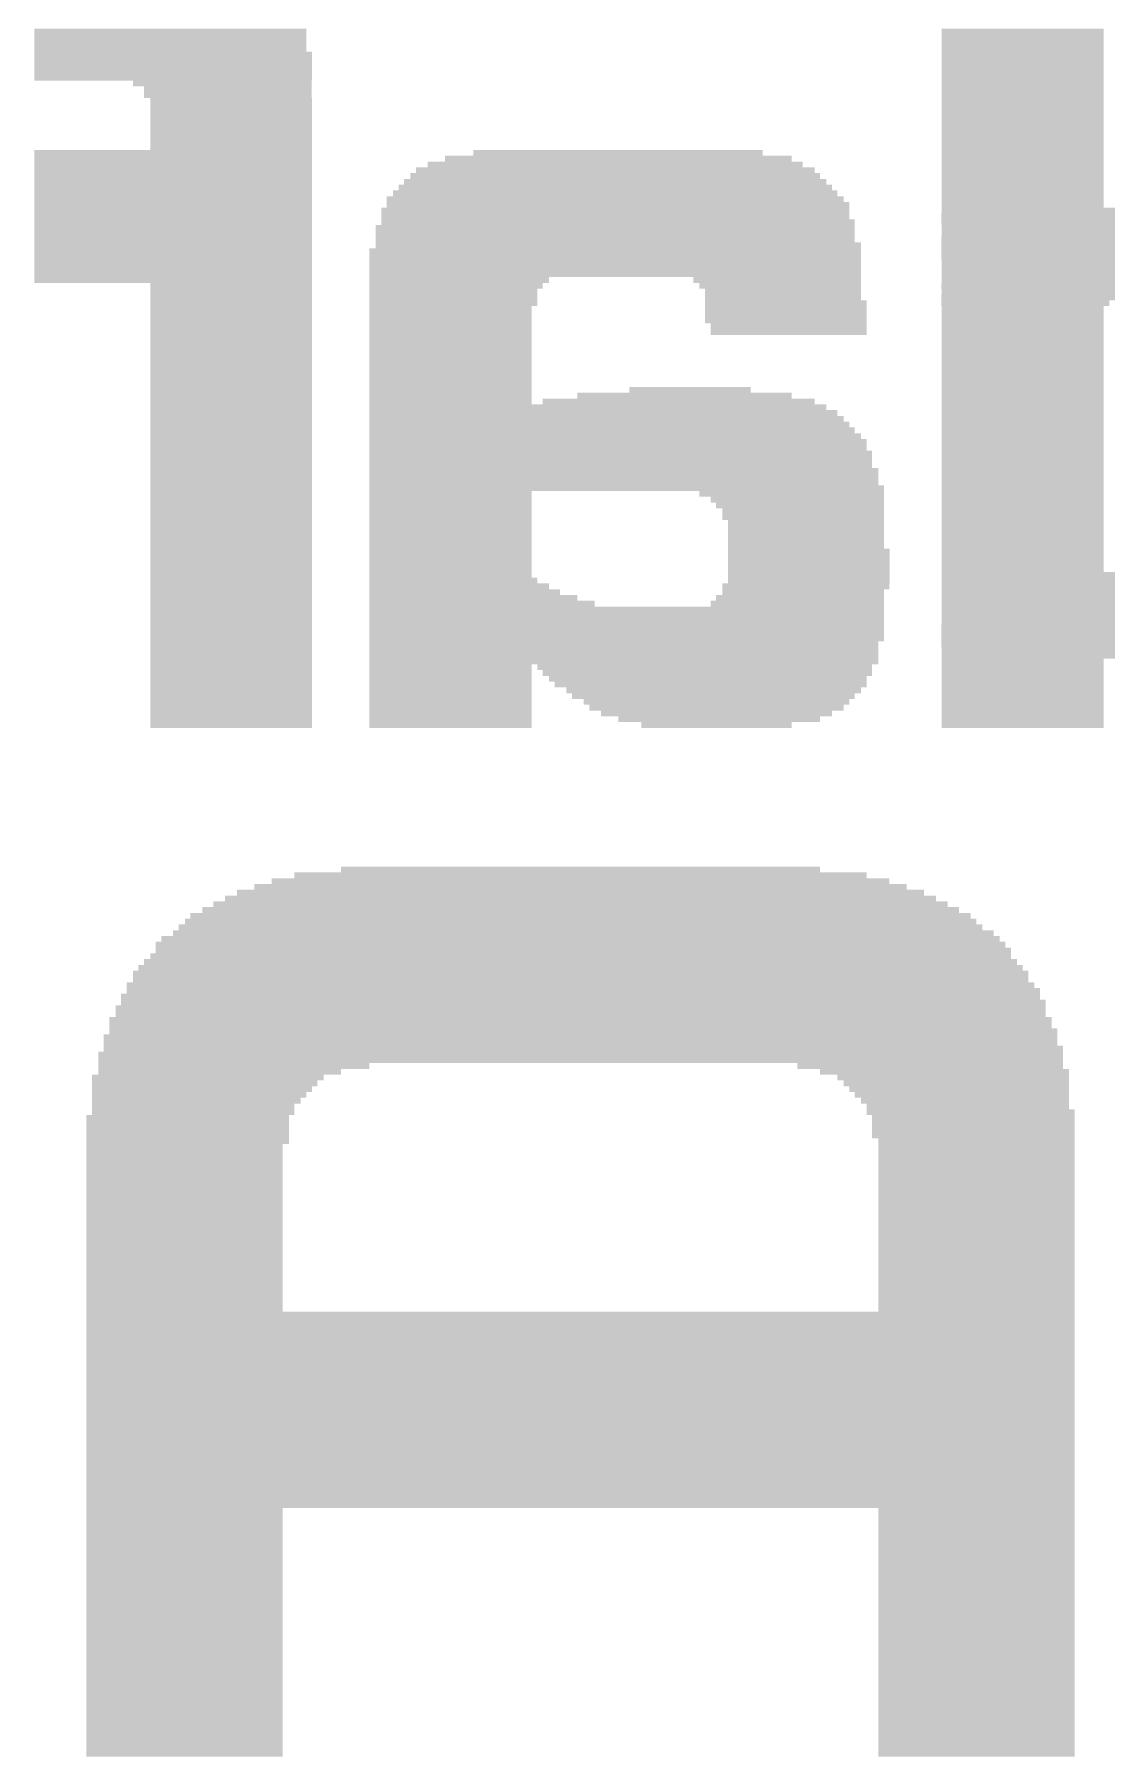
# Model space of a CAD drawing. Extents: x -51 to 50, y -27 to 29.
# Drawn here: x 33.54 to 37.47, y 16.01 to 22.32 of the extents above; entities that cross this region are included whole.
import ezdxf

# ---------------------------------------------------------------- set-up
doc = ezdxf.new("R2010")
doc.units = 0
doc.layers.add('201', color=6, linetype='CONTINUOUS')

# ---------------------------------------------------------------- blocks, each defined once
blk = doc.blocks.new('RECT')
blk.add_solid([(-0.5, -0.5), (0.5, -0.5), (-0.5, 0.5), (0.5, 0.5)])

msp = doc.modelspace()

# ---------------------------------------------------------------- block references
at = {"layer": '201', "rotation": 180}
for p, xscale, yscale in [((34.036, 22.3308), 0.9957, 0.0211), ((37.1577, 22.3308), 0.5944, 0.0211), ((34.036, 22.3097), 0.9957, 0.0211), ((34.036, 22.2885), 0.9957, 0.0213), ((34.036, 22.2673), 0.9957, 0.0211), ((37.1577, 22.3097), 0.5944, 0.0211), ((37.1577, 22.2885), 0.5944, 0.0213), ((37.1577, 22.2673), 0.5944, 0.0211), ((34.0462, 22.2462), 1.016, 0.0211), ((34.0462, 22.225), 1.016, 0.0213), ((34.0462, 22.2038), 1.016, 0.0211), ((37.1577, 22.2462), 0.5944, 0.0211), ((37.1577, 22.225), 0.5944, 0.0213), ((37.1577, 22.2038), 0.5944, 0.0211), ((34.0462, 22.1827), 1.016, 0.0211), ((34.0462, 22.1615), 1.016, 0.0213), ((34.2265, 22.1403), 0.6553, 0.0211), ((37.1577, 22.1827), 0.5944, 0.0211), ((37.1577, 22.1615), 0.5944, 0.0213), ((37.1577, 22.1403), 0.5944, 0.0211), ((34.2468, 22.1192), 0.6147, 0.0211), ((34.2468, 22.098), 0.6147, 0.0213), ((34.2583, 22.0768), 0.5918, 0.0211), ((37.1577, 22.1192), 0.5944, 0.0211), ((37.1577, 22.098), 0.5944, 0.0213), ((37.1577, 22.0768), 0.5944, 0.0211), ((34.2583, 22.0557), 0.5918, 0.0211), ((34.2583, 22.0345), 0.5918, 0.0213), ((34.2583, 22.0133), 0.5918, 0.0211), ((37.1577, 22.0557), 0.5944, 0.0211), ((37.1577, 22.0345), 0.5944, 0.0213), ((37.1577, 22.0133), 0.5944, 0.0211), ((34.2583, 21.9922), 0.5918, 0.0211), ((34.2583, 21.971), 0.5918, 0.0213), ((34.2583, 21.9498), 0.5918, 0.0211), ((37.1577, 21.9922), 0.5944, 0.0211), ((37.1577, 21.971), 0.5944, 0.0213), ((37.1577, 21.9498), 0.5944, 0.0211), ((34.0462, 21.8863), 1.016, 0.0211), ((34.2583, 21.9287), 0.5918, 0.0211), ((34.2583, 21.9075), 0.5918, 0.0213), ((35.6756, 21.8863), 1.0592, 0.0211), ((37.1577, 21.9287), 0.5944, 0.0211), ((37.1577, 21.9075), 0.5944, 0.0213), ((37.1577, 21.8863), 0.5944, 0.0211), ((34.0462, 21.8652), 1.016, 0.0211), ((34.0462, 21.844), 1.016, 0.0213), ((34.0462, 21.8228), 1.016, 0.0211), ((35.6654, 21.8228), 1.4605, 0.0211), ((35.6654, 21.844), 1.3741, 0.0213), ((35.6768, 21.8652), 1.27, 0.0211), ((37.1577, 21.8652), 0.5944, 0.0211), ((37.1577, 21.844), 0.5944, 0.0213), ((37.1577, 21.8228), 0.5944, 0.0211), ((34.0462, 21.8017), 1.016, 0.0211), ((34.0462, 21.7805), 1.016, 0.0213), ((34.0462, 21.7593), 1.016, 0.0211), ((35.6654, 21.7593), 1.5875, 0.0211), ((35.6654, 21.7805), 1.5469, 0.0213), ((35.6654, 21.8017), 1.5011, 0.0211), ((37.1577, 21.8017), 0.5944, 0.0211), ((37.1577, 21.7805), 0.5944, 0.0213), ((37.1577, 21.7593), 0.5944, 0.0211), ((34.0462, 21.7382), 1.016, 0.0211), ((34.0462, 21.717), 1.016, 0.0213), ((34.0462, 21.6958), 1.016, 0.0211), ((35.6654, 21.717), 1.6739, 0.0213), ((35.6756, 21.6958), 1.6942, 0.0211), ((35.6654, 21.7382), 1.6281, 0.0211), ((37.1577, 21.7382), 0.5944, 0.0211), ((37.1577, 21.717), 0.5944, 0.0213), ((37.1577, 21.6958), 0.5944, 0.0211), ((34.0462, 21.6747), 1.016, 0.0211), ((34.0462, 21.6535), 1.016, 0.0213), ((34.0462, 21.6323), 1.016, 0.0211), ((35.6654, 21.6747), 1.7145, 0.0211), ((35.6654, 21.6535), 1.7145, 0.0213), ((35.6756, 21.6323), 1.7348, 0.0211), ((37.7711, 21.6747), 1.8212, 0.0211), ((37.7812, 21.6535), 1.8415, 0.0213), ((37.7812, 21.6323), 1.8415, 0.0211), ((34.0462, 21.6112), 1.016, 0.0211), ((34.0462, 21.59), 1.016, 0.0213), ((34.0462, 21.5688), 1.016, 0.0211), ((35.6654, 21.6112), 1.7551, 0.0211), ((35.6654, 21.59), 1.7551, 0.0213), ((35.6654, 21.5688), 1.7551, 0.0211), ((37.7927, 21.6112), 1.8644, 0.0211), ((37.7927, 21.59), 1.8644, 0.0213), ((37.8028, 21.5688), 1.8847, 0.0211), ((34.0462, 21.5477), 1.016, 0.0211), ((34.0462, 21.5265), 1.016, 0.0213), ((34.0462, 21.5053), 1.016, 0.0211), ((35.6654, 21.5265), 1.8009, 0.0213), ((35.6654, 21.5053), 1.8009, 0.0211), ((35.6768, 21.5477), 1.778, 0.0211), ((37.8028, 21.5477), 1.8847, 0.0211), ((37.8028, 21.5265), 1.8847, 0.0213), ((37.8028, 21.5053), 1.8847, 0.0211), ((34.0462, 21.4842), 1.016, 0.0211), ((34.0462, 21.463), 1.016, 0.0213), ((34.0462, 21.4418), 1.016, 0.0211), ((35.6654, 21.4842), 1.8009, 0.0211), ((35.6654, 21.463), 1.8009, 0.0213), ((35.6654, 21.4418), 1.8009, 0.0211), ((37.813, 21.4842), 1.905, 0.0211), ((37.813, 21.463), 1.905, 0.0213), ((37.813, 21.4418), 1.905, 0.0211), ((34.0462, 21.4207), 1.016, 0.0211), ((34.2583, 21.3995), 0.5918, 0.0213), ((34.2583, 21.3783), 0.5918, 0.0211), ((35.0939, 21.4207), 0.6579, 0.0211), ((35.0723, 21.3783), 0.6147, 0.0211), ((35.0825, 21.3995), 0.635, 0.0213), ((36.2585, 21.4207), 0.6147, 0.0211), ((36.2699, 21.3995), 0.5918, 0.0213), ((36.2801, 21.3783), 0.5715, 0.0211), ((37.813, 21.4207), 1.905, 0.0211), ((37.2529, 21.3995), 0.7849, 0.0213), ((37.2212, 21.3783), 0.7214, 0.0211), ((34.2583, 21.3572), 0.5918, 0.0211), ((34.2583, 21.336), 0.5918, 0.0213), ((34.2583, 21.3148), 0.5918, 0.0211), ((35.0723, 21.3572), 0.6147, 0.0211), ((35.0723, 21.336), 0.6147, 0.0213), ((35.0622, 21.3148), 0.5944, 0.0211), ((36.2801, 21.3572), 0.5715, 0.0211), ((36.2903, 21.336), 0.5918, 0.0213), ((36.2903, 21.3148), 0.5918, 0.0211), ((37.1894, 21.3572), 0.6579, 0.0211), ((37.1678, 21.336), 0.6147, 0.0213), ((37.1577, 21.3148), 0.5944, 0.0211), ((34.2583, 21.2937), 0.5918, 0.0211), ((34.2583, 21.2725), 0.5918, 0.0213), ((34.2583, 21.2513), 0.5918, 0.0211), ((35.0622, 21.2937), 0.5944, 0.0211), ((35.0622, 21.2725), 0.5944, 0.0213), ((35.0622, 21.2513), 0.5944, 0.0211), ((36.2903, 21.2937), 0.5918, 0.0211), ((36.2903, 21.2725), 0.5918, 0.0213), ((36.3004, 21.2513), 0.5715, 0.0211), ((37.1577, 21.2937), 0.5944, 0.0211), ((37.1577, 21.2725), 0.5944, 0.0213), ((37.1577, 21.2513), 0.5944, 0.0211), ((34.2583, 21.2302), 0.5918, 0.0211), ((34.2583, 21.209), 0.5918, 0.0213), ((34.2583, 21.1878), 0.5918, 0.0211), ((35.0622, 21.2302), 0.5944, 0.0211), ((35.0622, 21.209), 0.5944, 0.0213), ((35.0622, 21.1878), 0.5944, 0.0211), ((36.3004, 21.2302), 0.5715, 0.0211), ((37.1577, 21.2302), 0.5944, 0.0211), ((37.1577, 21.209), 0.5944, 0.0213), ((37.1577, 21.1878), 0.5944, 0.0211), ((34.2583, 21.1667), 0.5918, 0.0211), ((34.2583, 21.1455), 0.5918, 0.0213), ((34.2583, 21.1243), 0.5918, 0.0211), ((35.0622, 21.1667), 0.5944, 0.0211), ((35.0622, 21.1455), 0.5944, 0.0213), ((35.0622, 21.1243), 0.5944, 0.0211), ((37.1577, 21.1667), 0.5944, 0.0211), ((37.1577, 21.1455), 0.5944, 0.0213), ((37.1577, 21.1243), 0.5944, 0.0211), ((34.2583, 21.1032), 0.5918, 0.0211), ((34.2583, 21.082), 0.5918, 0.0213), ((34.2583, 21.0608), 0.5918, 0.0211), ((35.0622, 21.1032), 0.5944, 0.0211), ((35.0622, 21.082), 0.5944, 0.0213), ((35.0622, 21.0608), 0.5944, 0.0211), ((37.1577, 21.1032), 0.5944, 0.0211), ((37.1577, 21.082), 0.5944, 0.0213), ((37.1577, 21.0608), 0.5944, 0.0211), ((34.2583, 21.0397), 0.5918, 0.0211), ((34.2583, 21.0185), 0.5918, 0.0213), ((34.2583, 20.9973), 0.5918, 0.0211), ((35.0622, 21.0397), 0.5944, 0.0211), ((35.0622, 21.0185), 0.5944, 0.0213), ((35.0622, 20.9973), 0.5944, 0.0211), ((35.9194, 20.9973), 0.7849, 0.0211), ((35.9397, 21.0185), 0.4445, 0.0213), ((37.1577, 21.0397), 0.5944, 0.0211), ((37.1577, 21.0185), 0.5944, 0.0213), ((37.1577, 20.9973), 0.5944, 0.0211), ((34.2583, 20.9762), 0.5918, 0.0211), ((34.2583, 20.955), 0.5918, 0.0213), ((34.2583, 20.9338), 0.5918, 0.0211), ((35.6019, 20.955), 1.6739, 0.0213), ((35.6222, 20.9338), 1.7145, 0.0211), ((35.0622, 20.9762), 0.5944, 0.0211), ((35.8978, 20.9762), 0.9957, 0.0211), ((37.1577, 20.9762), 0.5944, 0.0211), ((37.1577, 20.955), 0.5944, 0.0213), ((37.1577, 20.9338), 0.5944, 0.0211), ((34.2583, 20.9127), 0.5918, 0.0211), ((34.2583, 20.8915), 0.5918, 0.0213), ((34.2583, 20.8703), 0.5918, 0.0211), ((35.6438, 20.8915), 1.7577, 0.0213), ((35.6337, 20.9127), 1.7374, 0.0211), ((35.654, 20.8703), 1.778, 0.0211), ((37.1577, 20.9127), 0.5944, 0.0211), ((37.1577, 20.8915), 0.5944, 0.0213), ((37.1577, 20.8703), 0.5944, 0.0211), ((34.2583, 20.8492), 0.5918, 0.0211), ((34.2583, 20.828), 0.5918, 0.0213), ((34.2583, 20.8068), 0.5918, 0.0211), ((35.6654, 20.8492), 1.8009, 0.0211), ((35.6756, 20.828), 1.8212, 0.0213), ((35.6756, 20.8068), 1.8212, 0.0211), ((37.1577, 20.8492), 0.5944, 0.0211), ((37.1577, 20.828), 0.5944, 0.0213), ((37.1577, 20.8068), 0.5944, 0.0211), ((34.2583, 20.7857), 0.5918, 0.0211), ((34.2583, 20.7645), 0.5918, 0.0213), ((34.2583, 20.7433), 0.5918, 0.0211), ((35.6857, 20.7857), 1.8415, 0.0211), ((35.6857, 20.7645), 1.8415, 0.0213), ((35.6857, 20.7433), 1.8415, 0.0211), ((37.1577, 20.7857), 0.5944, 0.0211), ((37.1577, 20.7645), 0.5944, 0.0213), ((37.1577, 20.7433), 0.5944, 0.0211), ((34.2583, 20.7222), 0.5918, 0.0211), ((34.2583, 20.701), 0.5918, 0.0213), ((34.2583, 20.6798), 0.5918, 0.0211), ((35.6972, 20.7222), 1.8644, 0.0211), ((35.6972, 20.701), 1.8644, 0.0213), ((35.6972, 20.6798), 1.8644, 0.0211), ((37.1577, 20.7222), 0.5944, 0.0211), ((37.1577, 20.701), 0.5944, 0.0213), ((37.1577, 20.6798), 0.5944, 0.0211), ((34.2583, 20.6587), 0.5918, 0.0211), ((34.2583, 20.6375), 0.5918, 0.0213), ((34.2583, 20.6163), 0.5918, 0.0211), ((35.7073, 20.6587), 1.8847, 0.0211), ((35.0622, 20.6375), 0.5944, 0.0213), ((35.0622, 20.6163), 0.5944, 0.0211), ((36.3118, 20.6375), 0.6756, 0.0213), ((36.3322, 20.6163), 0.635, 0.0211), ((37.1577, 20.6587), 0.5944, 0.0211), ((37.1577, 20.6375), 0.5944, 0.0213), ((37.1577, 20.6163), 0.5944, 0.0211), ((34.2583, 20.5952), 0.5918, 0.0211), ((34.2583, 20.574), 0.5918, 0.0213), ((34.2583, 20.5528), 0.5918, 0.0211), ((35.0622, 20.5952), 0.5944, 0.0211), ((35.0622, 20.574), 0.5944, 0.0213), ((35.0622, 20.5528), 0.5944, 0.0211), ((36.3423, 20.5952), 0.6147, 0.0211), ((36.3538, 20.574), 0.5918, 0.0213), ((36.3538, 20.5528), 0.5918, 0.0211), ((37.1577, 20.5952), 0.5944, 0.0211), ((37.1577, 20.574), 0.5944, 0.0213), ((37.1577, 20.5528), 0.5944, 0.0211), ((34.2583, 20.5317), 0.5918, 0.0211), ((34.2583, 20.5105), 0.5918, 0.0213), ((34.2583, 20.4893), 0.5918, 0.0211), ((35.0622, 20.5317), 0.5944, 0.0211), ((35.0622, 20.5105), 0.5944, 0.0213), ((35.0622, 20.4893), 0.5944, 0.0211), ((36.3639, 20.5317), 0.5715, 0.0211), ((36.3639, 20.5105), 0.5715, 0.0213), ((36.3639, 20.4893), 0.5715, 0.0211), ((37.1577, 20.5317), 0.5944, 0.0211), ((37.1577, 20.5105), 0.5944, 0.0213), ((37.1577, 20.4893), 0.5944, 0.0211), ((34.2583, 20.4682), 0.5918, 0.0211), ((34.2583, 20.447), 0.5918, 0.0213), ((35.0622, 20.4682), 0.5944, 0.0211), ((35.0622, 20.447), 0.5944, 0.0213), ((36.3639, 20.4682), 0.5715, 0.0211), ((36.3639, 20.447), 0.5715, 0.0213), ((37.1577, 20.4682), 0.5944, 0.0211), ((37.1577, 20.447), 0.5944, 0.0213), ((34.2583, 20.4258), 0.5918, 0.0211), ((34.2583, 20.4047), 0.5918, 0.0211), ((34.2583, 20.3835), 0.5918, 0.0213), ((35.0622, 20.4258), 0.5944, 0.0211), ((35.0622, 20.4047), 0.5944, 0.0211), ((35.0622, 20.3835), 0.5944, 0.0213), ((36.3741, 20.4258), 0.5918, 0.0211), ((36.3741, 20.4047), 0.5918, 0.0211), ((36.3741, 20.3835), 0.5918, 0.0213), ((37.1577, 20.4258), 0.5944, 0.0211), ((37.1577, 20.4047), 0.5944, 0.0211), ((37.1577, 20.3835), 0.5944, 0.0213), ((34.2583, 20.3623), 0.5918, 0.0211), ((34.2583, 20.3412), 0.5918, 0.0211), ((34.2583, 20.32), 0.5918, 0.0213), ((35.0723, 20.32), 0.6147, 0.0213), ((35.0622, 20.3623), 0.5944, 0.0211), ((35.0622, 20.3412), 0.5944, 0.0211), ((36.3741, 20.3623), 0.5918, 0.0211), ((36.3741, 20.3412), 0.5918, 0.0211), ((36.3741, 20.32), 0.5918, 0.0213), ((37.1577, 20.3623), 0.5944, 0.0211), ((37.178, 20.3412), 0.635, 0.0211), ((37.211, 20.32), 0.701, 0.0213), ((34.2583, 20.2988), 0.5918, 0.0211), ((34.2583, 20.2777), 0.5918, 0.0211), ((34.2583, 20.2565), 0.5918, 0.0213), ((35.0939, 20.2988), 0.6579, 0.0211), ((35.1142, 20.2777), 0.6985, 0.0211), ((35.146, 20.2565), 0.762, 0.0213), ((36.3423, 20.2565), 0.6147, 0.0213), ((36.3639, 20.2988), 0.6121, 0.0211), ((36.3538, 20.2777), 0.5918, 0.0211), ((37.2415, 20.2988), 0.762, 0.0211), ((37.2847, 20.2777), 0.8484, 0.0211), ((37.813, 20.2565), 1.905, 0.0213), ((34.2583, 20.2353), 0.5918, 0.0211), ((34.2583, 20.2142), 0.5918, 0.0211), ((34.2583, 20.193), 0.5918, 0.0213), ((35.1777, 20.2353), 0.8255, 0.0211), ((35.7073, 20.2142), 1.8847, 0.0211), ((35.7073, 20.193), 1.8847, 0.0213), ((36.3322, 20.2353), 0.635, 0.0211), ((37.813, 20.2353), 1.905, 0.0211), ((37.813, 20.2142), 1.905, 0.0211), ((37.813, 20.193), 1.905, 0.0213), ((34.2583, 20.1718), 0.5918, 0.0211), ((34.2583, 20.1507), 0.5918, 0.0211), ((34.2583, 20.1295), 0.5918, 0.0213), ((35.7073, 20.1718), 1.8847, 0.0211), ((35.7073, 20.1507), 1.8847, 0.0211), ((35.7073, 20.1295), 1.8847, 0.0213), ((37.813, 20.1718), 1.905, 0.0211), ((37.8028, 20.1507), 1.8847, 0.0211), ((37.8028, 20.1295), 1.8847, 0.0213), ((34.2583, 20.1083), 0.5918, 0.0211), ((34.2583, 20.0872), 0.5918, 0.0211), ((34.2583, 20.066), 0.5918, 0.0213), ((35.7073, 20.1083), 1.8847, 0.0211), ((35.6972, 20.0872), 1.8644, 0.0211), ((35.6972, 20.066), 1.8644, 0.0213), ((37.8028, 20.1083), 1.8847, 0.0211), ((37.8028, 20.0872), 1.8847, 0.0211), ((37.7927, 20.066), 1.8644, 0.0213), ((34.2583, 20.0448), 0.5918, 0.0211), ((34.2583, 20.0237), 0.5918, 0.0211), ((34.2583, 20.0025), 0.5918, 0.0213), ((35.6972, 20.0448), 1.8644, 0.0211), ((35.6972, 20.0237), 1.8644, 0.0211), ((35.0622, 20.0025), 0.5944, 0.0213), ((35.9931, 20.0025), 1.2268, 0.0213), ((37.7927, 20.0448), 1.8644, 0.0211), ((37.1577, 20.0237), 0.5944, 0.0211), ((37.1577, 20.0025), 0.5944, 0.0213), ((34.2583, 19.9813), 0.5918, 0.0211), ((34.2583, 19.9602), 0.5918, 0.0211), ((34.2583, 19.939), 0.5918, 0.0213), ((35.0622, 19.9813), 0.5944, 0.0211), ((35.0622, 19.9602), 0.5944, 0.0211), ((35.0622, 19.939), 0.5944, 0.0213), ((36.0032, 19.9813), 1.2065, 0.0211), ((36.0045, 19.9602), 1.1633, 0.0211), ((36.0147, 19.939), 1.143, 0.0213), ((37.1577, 19.9813), 0.5944, 0.0211), ((37.1577, 19.9602), 0.5944, 0.0211), ((37.1577, 19.939), 0.5944, 0.0213), ((34.2583, 19.9178), 0.5918, 0.0211), ((34.2583, 19.8967), 0.5918, 0.0211), ((34.2583, 19.8755), 0.5918, 0.0213), ((35.0622, 19.9178), 0.5944, 0.0211), ((35.0622, 19.8967), 0.5944, 0.0211), ((35.0622, 19.8755), 0.5944, 0.0213), ((36.0261, 19.9178), 1.0795, 0.0211), ((36.0248, 19.8967), 1.0363, 0.0211), ((36.0363, 19.8755), 0.9728, 0.0213), ((37.1577, 19.9178), 0.5944, 0.0211), ((37.1577, 19.8967), 0.5944, 0.0211), ((37.1577, 19.8755), 0.5944, 0.0213), ((34.2583, 19.8543), 0.5918, 0.0211), ((34.2583, 19.8332), 0.5918, 0.0211), ((34.2583, 19.812), 0.5918, 0.0213), ((35.0622, 19.8543), 0.5944, 0.0211), ((35.0622, 19.8332), 0.5944, 0.0211), ((35.0622, 19.812), 0.5944, 0.0213), ((36.0363, 19.8543), 0.9322, 0.0211), ((36.0363, 19.8332), 0.8458, 0.0211), ((36.0464, 19.812), 0.7391, 0.0213), ((37.1577, 19.8543), 0.5944, 0.0211), ((37.1577, 19.8332), 0.5944, 0.0211), ((37.1577, 19.812), 0.5944, 0.0213), ((34.2583, 19.7908), 0.5918, 0.0211), ((35.0622, 19.7908), 0.5944, 0.0211), ((36.0363, 19.7908), 0.5512, 0.0211), ((37.1577, 19.7908), 0.5944, 0.0211), ((35.5384, 19.2405), 2.0955, 0.0213), ((35.5384, 19.2617), 1.7551, 0.0211), ((35.5384, 19.177), 2.5171, 0.0213), ((35.5384, 19.1982), 2.3901, 0.0211), ((35.5384, 19.2193), 2.2631, 0.0211), ((35.5384, 19.1135), 2.7711, 0.0213), ((35.5384, 19.1347), 2.6899, 0.0211), ((35.5384, 19.1558), 2.6035, 0.0211), ((35.5384, 19.05), 2.9439, 0.0213), ((35.5384, 19.0712), 2.8981, 0.0211), ((35.5384, 19.0923), 2.8575, 0.0211), ((35.5384, 18.9865), 3.1115, 0.0213), ((35.5384, 19.0077), 3.0709, 0.0211), ((35.5486, 19.0288), 3.0048, 0.0211), ((35.5384, 18.923), 3.1979, 0.0213), ((35.5384, 18.9442), 3.1521, 0.0211), ((35.5486, 18.9653), 3.1318, 0.0211), ((35.5384, 18.8807), 3.2791, 0.0211), ((35.5384, 18.8595), 3.2791, 0.0213), ((35.5384, 18.9018), 3.2385, 0.0211), ((35.5384, 18.796), 3.3655, 0.0213), ((35.5384, 18.8383), 3.3249, 0.0211), ((35.5486, 18.8172), 3.3452, 0.0211), ((35.5384, 18.7537), 3.4061, 0.0211), ((35.5384, 18.7325), 3.4061, 0.0213), ((35.5486, 18.7748), 3.3858, 0.0211), ((35.5384, 18.7113), 3.4519, 0.0211), ((35.5384, 18.6902), 3.4519, 0.0211), ((35.5486, 18.669), 3.4722, 0.0213), ((35.5384, 18.6478), 3.4925, 0.0211), ((35.5384, 18.6267), 3.4925, 0.0211), ((35.5486, 18.6055), 3.5128, 0.0213), ((35.5384, 18.5843), 3.5331, 0.0211), ((35.5384, 18.5632), 3.5331, 0.0211), ((34.2684, 18.542), 0.9931, 0.0213), ((36.8186, 18.542), 0.9728, 0.0213), ((34.1732, 18.4997), 0.8484, 0.0211), ((34.1617, 18.4785), 0.8255, 0.0213), ((34.2163, 18.5208), 0.889, 0.0211), ((36.8719, 18.5208), 0.9119, 0.0211), ((36.9037, 18.4997), 0.8484, 0.0211), ((36.9151, 18.4785), 0.8255, 0.0213), ((34.1516, 18.4573), 0.8052, 0.0211), ((34.1414, 18.4362), 0.7849, 0.0211), ((34.1313, 18.415), 0.7645, 0.0213), ((36.9252, 18.4573), 0.8052, 0.0211), ((36.9354, 18.4362), 0.7849, 0.0211), ((36.9468, 18.415), 0.762, 0.0213), ((34.0995, 18.3515), 0.7417, 0.0213), ((34.1198, 18.3938), 0.7417, 0.0211), ((34.1198, 18.3727), 0.7417, 0.0211), ((36.957, 18.3938), 0.7417, 0.0211), ((36.9672, 18.3727), 0.762, 0.0211), ((36.9773, 18.3515), 0.7417, 0.0213), ((34.0995, 18.3303), 0.7417, 0.0211), ((34.0995, 18.3092), 0.7417, 0.0211), ((34.0995, 18.288), 0.7417, 0.0213), ((36.9773, 18.3303), 0.7417, 0.0211), ((36.9773, 18.3092), 0.7417, 0.0211), ((36.9773, 18.288), 0.7417, 0.0213), ((34.0995, 18.2668), 0.7417, 0.0211), ((34.0881, 18.2457), 0.7188, 0.0211), ((34.0881, 18.2245), 0.7188, 0.0213), ((36.9888, 18.2668), 0.7188, 0.0211), ((36.9888, 18.2457), 0.7188, 0.0211), ((36.9888, 18.2245), 0.7188, 0.0213), ((34.0881, 18.2033), 0.7188, 0.0211), ((34.0881, 18.1822), 0.7188, 0.0211), ((34.0881, 18.161), 0.7188, 0.0213), ((36.9888, 18.2033), 0.7188, 0.0211), ((36.9888, 18.1822), 0.7188, 0.0211), ((36.9888, 18.161), 0.7188, 0.0213), ((34.0881, 18.1398), 0.7188, 0.0211), ((34.0881, 18.1187), 0.7188, 0.0211), ((34.0881, 18.0975), 0.7188, 0.0213), ((36.9888, 18.1398), 0.7188, 0.0211), ((36.9888, 18.1187), 0.7188, 0.0211), ((36.9888, 18.0975), 0.7188, 0.0213), ((34.0881, 18.0763), 0.7188, 0.0211), ((34.0881, 18.0552), 0.7188, 0.0211), ((34.0881, 18.034), 0.7188, 0.0213), ((36.9888, 18.0763), 0.7188, 0.0211), ((36.9888, 18.0552), 0.7188, 0.0211), ((36.9888, 18.034), 0.7188, 0.0213), ((34.0881, 18.0128), 0.7188, 0.0211), ((34.0881, 17.9917), 0.7188, 0.0211), ((34.0881, 17.9705), 0.7188, 0.0213), ((36.9888, 18.0128), 0.7188, 0.0211), ((36.9888, 17.9917), 0.7188, 0.0211), ((36.9888, 17.9705), 0.7188, 0.0213), ((34.0881, 17.9493), 0.7188, 0.0211), ((34.0881, 17.9282), 0.7188, 0.0211), ((34.0881, 17.907), 0.7188, 0.0213), ((36.9888, 17.9493), 0.7188, 0.0211), ((36.9888, 17.9282), 0.7188, 0.0211), ((36.9888, 17.907), 0.7188, 0.0213), ((34.0881, 17.8858), 0.7188, 0.0211), ((34.0881, 17.8647), 0.7188, 0.0211), ((34.0881, 17.8435), 0.7188, 0.0213), ((36.9888, 17.8858), 0.7188, 0.0211), ((36.9888, 17.8647), 0.7188, 0.0211), ((36.9888, 17.8435), 0.7188, 0.0213), ((34.0881, 17.8223), 0.7188, 0.0211), ((34.0881, 17.8012), 0.7188, 0.0211), ((34.0881, 17.78), 0.7188, 0.0213), ((36.9888, 17.8223), 0.7188, 0.0211), ((36.9888, 17.8012), 0.7188, 0.0211), ((36.9888, 17.78), 0.7188, 0.0213), ((34.0881, 17.7588), 0.7188, 0.0211), ((34.0881, 17.7377), 0.7188, 0.0211), ((34.0881, 17.7165), 0.7188, 0.0213), ((36.9888, 17.7588), 0.7188, 0.0211), ((36.9888, 17.7377), 0.7188, 0.0211), ((36.9888, 17.7165), 0.7188, 0.0213), ((34.0881, 17.6953), 0.7188, 0.0211), ((34.0881, 17.6742), 0.7188, 0.0211), ((34.0881, 17.653), 0.7188, 0.0213), ((36.9888, 17.6953), 0.7188, 0.0211), ((36.9888, 17.6742), 0.7188, 0.0211), ((36.9888, 17.653), 0.7188, 0.0213), ((35.5384, 17.6318), 3.6195, 0.0211), ((35.5384, 17.6107), 3.6195, 0.0211), ((35.5384, 17.5895), 3.6195, 0.0213), ((35.5384, 17.5683), 3.6195, 0.0211), ((35.5384, 17.5472), 3.6195, 0.0211), ((35.5384, 17.526), 3.6195, 0.0213), ((35.5384, 17.5048), 3.6195, 0.0211), ((35.5384, 17.4837), 3.6195, 0.0211), ((35.5384, 17.4625), 3.6195, 0.0213), ((35.5384, 17.4413), 3.6195, 0.0211), ((35.5384, 17.4202), 3.6195, 0.0211), ((35.5384, 17.399), 3.6195, 0.0213), ((35.5384, 17.3778), 3.6195, 0.0211), ((35.5384, 17.3567), 3.6195, 0.0211), ((35.5384, 17.3355), 3.6195, 0.0213), ((35.5384, 17.3143), 3.6195, 0.0211), ((35.5384, 17.2932), 3.6195, 0.0211), ((35.5384, 17.272), 3.6195, 0.0213), ((35.5384, 17.2508), 3.6195, 0.0211), ((35.5384, 17.2297), 3.6195, 0.0211), ((35.5384, 17.2085), 3.6195, 0.0213), ((35.5384, 17.1873), 3.6195, 0.0211), ((35.5384, 17.1662), 3.6195, 0.0211), ((35.5384, 17.145), 3.6195, 0.0213), ((35.5384, 17.1238), 3.6195, 0.0211), ((35.5384, 17.1027), 3.6195, 0.0211), ((35.5384, 17.0815), 3.6195, 0.0213), ((35.5384, 17.0603), 3.6195, 0.0211), ((35.5384, 17.0392), 3.6195, 0.0211), ((35.5384, 17.018), 3.6195, 0.0213), ((35.5384, 16.9968), 3.6195, 0.0211), ((35.5384, 16.9757), 3.6195, 0.0211), ((35.5384, 16.9545), 3.6195, 0.0213), ((35.5384, 16.9333), 3.6195, 0.0211), ((34.0881, 16.9122), 0.7188, 0.0211), ((36.9888, 16.9122), 0.7188, 0.0211), ((34.0881, 16.891), 0.7188, 0.0213), ((34.0881, 16.8698), 0.7188, 0.0211), ((34.0881, 16.8487), 0.7188, 0.0211), ((36.9888, 16.891), 0.7188, 0.0213), ((36.9888, 16.8698), 0.7188, 0.0211), ((36.9888, 16.8487), 0.7188, 0.0211), ((34.0881, 16.8275), 0.7188, 0.0213), ((34.0881, 16.8063), 0.7188, 0.0211), ((34.0881, 16.7852), 0.7188, 0.0211), ((36.9888, 16.8275), 0.7188, 0.0213), ((36.9888, 16.8063), 0.7188, 0.0211), ((36.9888, 16.7852), 0.7188, 0.0211), ((34.0881, 16.764), 0.7188, 0.0213), ((34.0881, 16.7428), 0.7188, 0.0211), ((34.0881, 16.7217), 0.7188, 0.0211), ((36.9888, 16.764), 0.7188, 0.0213), ((36.9888, 16.7428), 0.7188, 0.0211), ((36.9888, 16.7217), 0.7188, 0.0211), ((34.0881, 16.7005), 0.7188, 0.0213), ((34.0881, 16.6793), 0.7188, 0.0211), ((34.0881, 16.6582), 0.7188, 0.0211), ((36.9888, 16.7005), 0.7188, 0.0213), ((36.9888, 16.6793), 0.7188, 0.0211), ((36.9888, 16.6582), 0.7188, 0.0211), ((34.0881, 16.637), 0.7188, 0.0213), ((34.0881, 16.6158), 0.7188, 0.0211), ((34.0881, 16.5947), 0.7188, 0.0211), ((36.9888, 16.637), 0.7188, 0.0213), ((36.9888, 16.6158), 0.7188, 0.0211), ((36.9888, 16.5947), 0.7188, 0.0211), ((34.0881, 16.5735), 0.7188, 0.0213), ((34.0881, 16.5523), 0.7188, 0.0211), ((34.0881, 16.5312), 0.7188, 0.0211), ((36.9888, 16.5735), 0.7188, 0.0213), ((36.9888, 16.5523), 0.7188, 0.0211), ((36.9888, 16.5312), 0.7188, 0.0211), ((34.0881, 16.51), 0.7188, 0.0213), ((34.0881, 16.4888), 0.7188, 0.0211), ((34.0881, 16.4677), 0.7188, 0.0211), ((36.9888, 16.51), 0.7188, 0.0213), ((36.9888, 16.4888), 0.7188, 0.0211), ((36.9888, 16.4677), 0.7188, 0.0211), ((34.0881, 16.4465), 0.7188, 0.0213), ((34.0881, 16.4253), 0.7188, 0.0211), ((34.0881, 16.4042), 0.7188, 0.0211), ((36.9888, 16.4465), 0.7188, 0.0213), ((36.9888, 16.4253), 0.7188, 0.0211), ((36.9888, 16.4042), 0.7188, 0.0211), ((34.0881, 16.383), 0.7188, 0.0213), ((34.0881, 16.3618), 0.7188, 0.0211), ((34.0881, 16.3407), 0.7188, 0.0211), ((36.9888, 16.383), 0.7188, 0.0213), ((36.9888, 16.3618), 0.7188, 0.0211), ((36.9888, 16.3407), 0.7188, 0.0211), ((34.0881, 16.3195), 0.7188, 0.0213), ((34.0881, 16.2983), 0.7188, 0.0211), ((34.0881, 16.2772), 0.7188, 0.0211), ((36.9888, 16.3195), 0.7188, 0.0213), ((36.9888, 16.2983), 0.7188, 0.0211), ((36.9888, 16.2772), 0.7188, 0.0211), ((34.0881, 16.256), 0.7188, 0.0213), ((34.0881, 16.2348), 0.7188, 0.0211), ((34.0881, 16.2137), 0.7188, 0.0211), ((36.9888, 16.256), 0.7188, 0.0213), ((36.9888, 16.2348), 0.7188, 0.0211), ((36.9888, 16.2137), 0.7188, 0.0211), ((34.0881, 16.1925), 0.7188, 0.0213), ((34.0881, 16.1713), 0.7188, 0.0211), ((34.0881, 16.1502), 0.7188, 0.0211), ((36.9888, 16.1925), 0.7188, 0.0213), ((36.9888, 16.1713), 0.7188, 0.0211), ((36.9888, 16.1502), 0.7188, 0.0211), ((34.0881, 16.129), 0.7188, 0.0213), ((34.0881, 16.1078), 0.7188, 0.0211), ((34.0881, 16.0867), 0.7188, 0.0211), ((36.9888, 16.129), 0.7188, 0.0213), ((36.9888, 16.1078), 0.7188, 0.0211), ((36.9888, 16.0867), 0.7188, 0.0211), ((34.0881, 16.0655), 0.7188, 0.0213), ((34.0881, 16.0443), 0.7188, 0.0211), ((34.0881, 16.0232), 0.7188, 0.0211), ((36.9888, 16.0655), 0.7188, 0.0213), ((36.9888, 16.0443), 0.7188, 0.0211), ((36.9888, 16.0232), 0.7188, 0.0211)]:
    msp.add_blockref('RECT', p, dxfattribs=dict(at, xscale=xscale, yscale=yscale))

doc.saveas('drawing.dxf')
